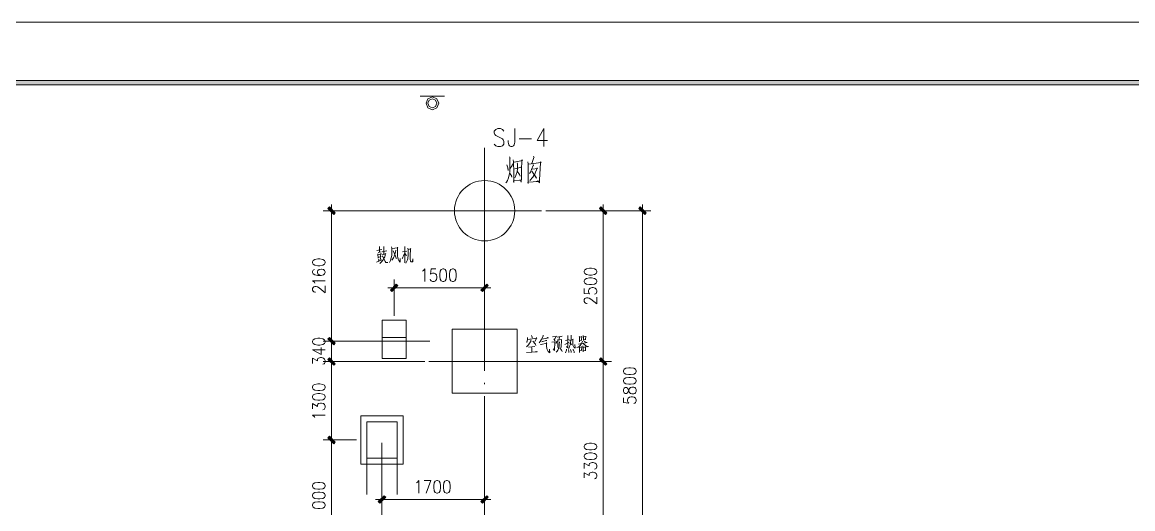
# Model space of a CAD drawing. Header units: millimetres. Extents: x 564 to 880, y 85 to 763.
# Drawn here: x 830.77 to 849.17, y 754.65 to 762.72 of the extents above; entities that cross this region are included whole.
import ezdxf

# ---------------------------------------------------------------- set-up
doc = ezdxf.new("R2010")
doc.units = ezdxf.units.MM

msp = doc.modelspace()

# ---------------------------------------------------------------- hatches: boundary and pattern name
h = msp.add_hatch(color=0)
h.dxf.hatch_style = 2
h.paths.add_polyline_path([(878.908, 761.753), (878.839, 761.682), (823.014, 761.682), (822.943, 761.753)])
h = msp.add_hatch(color=0)
h.dxf.hatch_style = 2
h.paths.add_polyline_path([(835.96, 759.557), (835.935, 759.532), (835.837, 759.63), (835.862, 759.655)])
h = msp.add_hatch(color=0)
h.dxf.hatch_style = 2
h.paths.add_polyline_path([(840.458, 759.557), (840.433, 759.532), (840.335, 759.63), (840.36, 759.655)])
h = msp.add_hatch(color=0)
h.dxf.hatch_style = 2
h.paths.add_polyline_path([(841.109, 759.557), (841.084, 759.532), (840.986, 759.63), (841.011, 759.655)])
h = msp.add_hatch(color=0)
h.dxf.hatch_style = 2
h.paths.add_polyline_path([(836.97, 758.377), (836.994, 758.352), (836.896, 758.254), (836.872, 758.279)])
h = msp.add_hatch(color=0)
h.dxf.hatch_style = 2
h.paths.add_polyline_path([(838.397, 758.254), (838.372, 758.279), (838.47, 758.377), (838.494, 758.352)])
h = msp.add_hatch(color=0)
h.dxf.hatch_style = 2
h.paths.add_polyline_path([(835.837, 757.471), (835.862, 757.495), (835.96, 757.397), (835.935, 757.373)])
h = msp.add_hatch(color=0)
h.dxf.hatch_style = 2
h.paths.add_polyline_path([(835.837, 757.471), (835.862, 757.495), (835.96, 757.397), (835.935, 757.373)])
h = msp.add_hatch(color=0)
h.dxf.hatch_style = 2
h.paths.add_polyline_path([(835.96, 757.057), (835.935, 757.032), (835.837, 757.13), (835.862, 757.155)])
h = msp.add_hatch(color=0)
h.dxf.hatch_style = 2
h.paths.add_polyline_path([(835.96, 757.057), (835.935, 757.032), (835.837, 757.13), (835.862, 757.155)])
h = msp.add_hatch(color=0)
h.dxf.hatch_style = 2
h.paths.add_polyline_path([(840.458, 757.057), (840.433, 757.032), (840.335, 757.13), (840.36, 757.155)])
h = msp.add_hatch(color=0)
h.dxf.hatch_style = 2
h.paths.add_polyline_path([(840.335, 757.13), (840.36, 757.155), (840.458, 757.057), (840.433, 757.032)])
h = msp.add_hatch(color=0)
h.dxf.hatch_style = 2
h.paths.add_polyline_path([(835.96, 755.757), (835.935, 755.732), (835.837, 755.83), (835.862, 755.855)])
h = msp.add_hatch(color=0)
h.dxf.hatch_style = 2
h.paths.add_polyline_path([(835.837, 755.83), (835.862, 755.855), (835.96, 755.757), (835.935, 755.732)])
h = msp.add_hatch(color=0)
h.dxf.hatch_style = 2
h.paths.add_polyline_path([(836.77, 754.87), (836.794, 754.845), (836.697, 754.747), (836.672, 754.772)])
h = msp.add_hatch(color=0)
h.dxf.hatch_style = 2
h.paths.add_polyline_path([(838.397, 754.747), (838.372, 754.772), (838.47, 754.87), (838.494, 754.845)])

# ---------------------------------------------------------------- linework, layer by layer
at = {"color": 0, "lineweight": 0}
for points in [[(820.479, 720.721), (879.873, 720.721), (879.873, 762.718), (820.479, 762.718)], [(878.908, 761.753), (878.839, 761.682), (823.014, 761.682), (822.943, 761.753)], [(837.462, 761.373), (837.493, 761.448), (837.568, 761.478), (837.642, 761.448), (837.672, 761.373), (837.642, 761.299), (837.568, 761.268), (837.493, 761.299)], [(837.462, 761.373), (837.493, 761.448), (837.568, 761.478), (837.642, 761.448), (837.672, 761.373), (837.642, 761.299), (837.568, 761.268), (837.493, 761.299)], [(837.492, 761.373), (837.514, 761.427), (837.568, 761.448), (837.621, 761.427), (837.642, 761.373), (837.621, 761.32), (837.568, 761.299), (837.514, 761.32)], [(837.492, 761.373), (837.514, 761.427), (837.568, 761.448), (837.621, 761.427), (837.642, 761.373), (837.621, 761.32), (837.568, 761.299), (837.514, 761.32)], [(835.96, 759.557), (835.935, 759.532), (835.837, 759.63), (835.862, 759.655)], [(840.458, 759.557), (840.433, 759.532), (840.335, 759.63), (840.36, 759.655)], [(841.109, 759.557), (841.084, 759.532), (840.986, 759.63), (841.011, 759.655)], [(835.583, 758.73), (835.593, 758.706), (835.623, 758.69), (835.673, 758.682), (835.703, 758.682), (835.753, 758.69), (835.783, 758.706), (835.793, 758.73), (835.793, 758.746), (835.783, 758.77), (835.753, 758.786), (835.703, 758.794), (835.673, 758.794), (835.623, 758.786), (835.593, 758.77), (835.583, 758.746)], [(837.739, 758.631), (837.715, 758.62), (837.699, 758.59), (837.691, 758.54), (837.691, 758.51), (837.699, 758.46), (837.715, 758.431), (837.739, 758.42), (837.755, 758.42), (837.779, 758.431), (837.795, 758.46), (837.803, 758.51), (837.803, 758.54), (837.795, 758.59), (837.779, 758.62), (837.755, 758.631)], [(837.899, 758.631), (837.875, 758.62), (837.859, 758.59), (837.851, 758.54), (837.851, 758.51), (837.859, 758.46), (837.875, 758.431), (837.899, 758.42), (837.915, 758.42), (837.939, 758.431), (837.955, 758.46), (837.963, 758.51), (837.963, 758.54), (837.955, 758.59), (837.939, 758.62), (837.915, 758.631)], [(840.082, 758.576), (840.092, 758.552), (840.122, 758.536), (840.172, 758.528), (840.202, 758.528), (840.252, 758.536), (840.282, 758.552), (840.292, 758.576), (840.292, 758.592), (840.282, 758.616), (840.252, 758.632), (840.202, 758.64), (840.172, 758.64), (840.122, 758.632), (840.092, 758.616), (840.082, 758.592)], [(840.082, 758.416), (840.092, 758.392), (840.122, 758.376), (840.172, 758.368), (840.202, 758.368), (840.252, 758.376), (840.282, 758.392), (840.292, 758.416), (840.292, 758.432), (840.282, 758.456), (840.252, 758.472), (840.202, 758.48), (840.172, 758.48), (840.122, 758.472), (840.092, 758.456), (840.082, 758.432)], [(836.97, 758.377), (836.994, 758.352), (836.896, 758.254), (836.872, 758.279)], [(838.397, 758.254), (838.372, 758.279), (838.47, 758.377), (838.494, 758.352)], [(835.583, 757.416), (835.593, 757.392), (835.623, 757.376), (835.673, 757.368), (835.703, 757.368), (835.753, 757.376), (835.783, 757.392), (835.793, 757.416), (835.793, 757.432), (835.783, 757.456), (835.753, 757.472), (835.703, 757.48), (835.673, 757.48), (835.623, 757.472), (835.593, 757.456), (835.583, 757.432)], [(835.837, 757.471), (835.862, 757.495), (835.96, 757.397), (835.935, 757.373)], [(835.837, 757.471), (835.862, 757.495), (835.96, 757.397), (835.935, 757.373)], [(835.96, 757.057), (835.935, 757.032), (835.837, 757.13), (835.862, 757.155)], [(835.96, 757.057), (835.935, 757.032), (835.837, 757.13), (835.862, 757.155)], [(840.458, 757.057), (840.433, 757.032), (840.335, 757.13), (840.36, 757.155)], [(840.335, 757.13), (840.36, 757.155), (840.458, 757.057), (840.433, 757.032)], [(840.732, 756.926), (840.742, 756.902), (840.772, 756.886), (840.822, 756.878), (840.852, 756.878), (840.902, 756.886), (840.932, 756.902), (840.942, 756.926), (840.942, 756.942), (840.932, 756.966), (840.902, 756.982), (840.852, 756.99), (840.822, 756.99), (840.772, 756.982), (840.742, 756.966), (840.732, 756.942)], [(840.732, 756.766), (840.742, 756.742), (840.772, 756.726), (840.822, 756.718), (840.852, 756.718), (840.902, 756.726), (840.932, 756.742), (840.942, 756.766), (840.942, 756.782), (840.932, 756.806), (840.902, 756.822), (840.852, 756.83), (840.822, 756.83), (840.772, 756.822), (840.742, 756.806), (840.732, 756.782)], [(835.583, 756.66), (835.593, 756.636), (835.623, 756.62), (835.673, 756.612), (835.703, 756.612), (835.753, 756.62), (835.783, 756.636), (835.793, 756.66), (835.793, 756.676), (835.783, 756.7), (835.753, 756.716), (835.703, 756.724), (835.673, 756.724), (835.623, 756.716), (835.593, 756.7), (835.583, 756.676)], [(840.732, 756.598), (840.742, 756.574), (840.762, 756.566), (840.782, 756.566), (840.802, 756.574), (840.812, 756.59), (840.822, 756.622), (840.832, 756.646), (840.852, 756.662), (840.872, 756.67), (840.902, 756.67), (840.922, 756.662), (840.932, 756.654), (840.942, 756.63), (840.942, 756.598), (840.932, 756.574), (840.922, 756.566), (840.902, 756.558), (840.872, 756.558), (840.852, 756.566), (840.832, 756.582), (840.822, 756.606), (840.812, 756.638), (840.802, 756.654), (840.782, 756.662), (840.762, 756.662), (840.742, 756.654), (840.732, 756.63)], [(835.583, 756.5), (835.593, 756.476), (835.623, 756.46), (835.673, 756.452), (835.703, 756.452), (835.753, 756.46), (835.783, 756.476), (835.793, 756.5), (835.793, 756.516), (835.783, 756.54), (835.753, 756.556), (835.703, 756.564), (835.673, 756.564), (835.623, 756.556), (835.593, 756.54), (835.583, 756.516)], [(835.96, 755.757), (835.935, 755.732), (835.837, 755.83), (835.862, 755.855)], [(835.837, 755.83), (835.862, 755.855), (835.96, 755.757), (835.935, 755.732)], [(840.082, 755.676), (840.092, 755.652), (840.122, 755.636), (840.172, 755.628), (840.202, 755.628), (840.252, 755.636), (840.282, 755.652), (840.292, 755.676), (840.292, 755.692), (840.282, 755.716), (840.252, 755.732), (840.202, 755.74), (840.172, 755.74), (840.122, 755.732), (840.092, 755.716), (840.082, 755.692)], [(840.082, 755.516), (840.092, 755.492), (840.122, 755.476), (840.172, 755.468), (840.202, 755.468), (840.252, 755.476), (840.282, 755.492), (840.292, 755.516), (840.292, 755.532), (840.282, 755.556), (840.252, 755.572), (840.202, 755.58), (840.172, 755.58), (840.122, 755.572), (840.092, 755.556), (840.082, 755.532)], [(835.583, 755.026), (835.593, 755.002), (835.623, 754.986), (835.673, 754.978), (835.703, 754.978), (835.753, 754.986), (835.783, 755.002), (835.793, 755.026), (835.793, 755.042), (835.783, 755.066), (835.753, 755.082), (835.703, 755.09), (835.673, 755.09), (835.623, 755.082), (835.593, 755.066), (835.583, 755.042)], [(837.639, 755.124), (837.615, 755.114), (837.599, 755.084), (837.591, 755.034), (837.591, 755.004), (837.599, 754.954), (837.615, 754.924), (837.639, 754.914), (837.655, 754.914), (837.679, 754.924), (837.695, 754.954), (837.703, 755.004), (837.703, 755.034), (837.695, 755.084), (837.679, 755.114), (837.655, 755.124)], [(837.799, 755.124), (837.775, 755.114), (837.759, 755.084), (837.751, 755.034), (837.751, 755.004), (837.759, 754.954), (837.775, 754.924), (837.799, 754.914), (837.815, 754.914), (837.839, 754.924), (837.855, 754.954), (837.863, 755.004), (837.863, 755.034), (837.855, 755.084), (837.839, 755.114), (837.815, 755.124)], [(835.583, 754.866), (835.593, 754.842), (835.623, 754.826), (835.673, 754.818), (835.703, 754.818), (835.753, 754.826), (835.783, 754.842), (835.793, 754.866), (835.793, 754.882), (835.783, 754.906), (835.753, 754.922), (835.703, 754.93), (835.673, 754.93), (835.623, 754.922), (835.593, 754.906), (835.583, 754.882)], [(835.583, 754.706), (835.593, 754.682), (835.623, 754.666), (835.673, 754.658), (835.703, 754.658), (835.753, 754.666), (835.783, 754.682), (835.793, 754.706), (835.793, 754.722), (835.783, 754.746), (835.753, 754.762), (835.703, 754.77), (835.673, 754.77), (835.623, 754.762), (835.593, 754.746), (835.583, 754.722)], [(836.77, 754.87), (836.794, 754.845), (836.697, 754.747), (836.672, 754.772)], [(838.397, 754.747), (838.372, 754.772), (838.47, 754.87), (838.494, 754.845)]]:
    msp.add_lwpolyline(points, close=True, dxfattribs=at)
for points in [[(837.368, 761.494), (837.763, 761.494)], [(837.368, 761.494), (837.767, 761.494)], [(838.753, 760.913), (838.73, 760.941), (838.696, 760.955), (838.65, 760.955), (838.616, 760.941), (838.593, 760.913), (838.593, 760.884), (838.604, 760.856), (838.616, 760.841), (838.638, 760.827), (838.707, 760.798), (838.73, 760.784), (838.741, 760.77), (838.753, 760.741), (838.753, 760.699), (838.73, 760.67), (838.696, 760.656), (838.65, 760.656), (838.616, 760.67), (838.593, 760.699)], [(838.935, 760.955), (838.935, 760.727), (838.924, 760.684), (838.913, 760.67), (838.89, 760.656), (838.867, 760.656), (838.844, 760.67), (838.833, 760.684), (838.821, 760.727), (838.821, 760.756)], [(839.416, 760.955), (839.301, 760.756), (839.473, 760.756)], [(839.416, 760.955), (839.416, 760.656)], [(839.004, 760.784), (839.21, 760.784)], [(838.433, 758.509), (838.433, 760.633)], [(838.846, 760.489), (838.854, 760.466), (838.851, 760.47), (838.851, 760.288), (838.848, 760.235), (838.841, 760.186), (838.827, 760.137), (838.812, 760.095), (838.796, 760.065), (838.785, 760.054)], [(839.245, 760.5), (839.256, 760.477), (839.248, 760.477), (839.214, 760.375)], [(838.801, 760.352), (838.817, 760.303), (838.822, 760.281), (838.822, 760.262), (838.819, 760.292)], [(838.894, 760.368), (838.888, 760.345), (838.848, 760.288)], [(838.907, 760.436), (838.912, 760.405), (838.918, 760.228), (838.915, 760.061), (838.912, 760.088), (839.028, 760.099), (839.018, 760.103)], [(838.915, 760.398), (838.92, 760.398), (839.06, 760.424), (839.047, 760.436), (839.045, 760.258), (839.042, 760.144), (839.042, 760.133), (839.039, 760.069), (839.028, 760.103)], [(838.973, 760.386), (838.978, 760.371), (838.978, 760.33), (838.975, 760.288), (838.97, 760.239), (838.957, 760.194), (838.946, 760.163), (838.933, 760.137)], [(839.026, 760.315), (839.021, 760.311), (838.933, 760.288)], [(839.148, 760.402), (839.153, 760.371), (839.155, 760.042), (839.15, 760.065), (839.328, 760.076), (839.314, 760.088), (839.288, 760.076)], [(839.158, 760.364), (839.37, 760.39), (839.359, 760.405), (839.357, 760.386), (839.343, 760.107), (839.341, 760.057), (839.328, 760.076)], [(839.237, 760.36), (839.243, 760.341), (839.237, 760.341), (839.211, 760.277), (839.195, 760.235), (839.179, 760.209)], [(839.227, 760.281), (839.311, 760.292), (839.304, 760.303), (839.29, 760.273), (839.277, 760.235), (839.264, 760.201), (839.248, 760.175), (839.232, 760.152), (839.216, 760.133), (839.201, 760.11), (839.184, 760.095)], [(838.843, 760.216), (838.88, 760.175), (838.886, 760.148), (838.872, 760.182)], [(838.97, 760.247), (839.01, 760.194), (839.021, 760.167), (839.01, 760.19)], [(839.216, 760.247), (839.29, 760.133), (839.282, 760.156), (839.267, 760.175)], [(838.031, 759.594), (835.758, 759.594)], [(835.898, 759.488), (835.898, 759.699)], [(835.898, 757.434), (835.898, 759.593)], [(839.377, 759.594), (837.49, 759.594)], [(839.447, 759.594), (841.187, 759.594)], [(840.977, 759.594), (840.257, 759.594)], [(840.397, 759.488), (840.397, 759.699)], [(840.397, 757.095), (840.397, 759.593)], [(841.047, 759.488), (841.047, 759.699)], [(841.047, 753.795), (841.047, 759.593)], [(836.691, 759.002), (836.694, 758.995), (836.694, 758.988), (836.694, 758.907)], [(836.765, 758.999), (836.765, 758.872)], [(836.891, 758.995), (836.896, 758.971), (836.896, 758.943), (836.894, 758.896), (836.894, 758.858), (836.891, 758.827), (836.882, 758.797), (836.874, 758.77), (836.865, 758.749), (836.855, 758.733)], [(837.112, 759.002), (837.114, 758.988), (837.112, 758.728), (837.109, 758.745), (837.112, 758.766)], [(836.65, 758.934), (836.732, 758.952)], [(836.666, 758.877), (836.671, 758.808), (836.669, 758.82), (836.717, 758.832), (836.711, 758.829), (836.714, 758.884), (836.717, 758.877), (836.669, 758.863)], [(836.721, 758.912), (836.668, 758.9)], [(836.735, 758.863), (836.797, 758.879), (836.792, 758.884), (836.785, 758.853), (836.778, 758.829), (836.77, 758.81), (836.762, 758.794), (836.747, 758.773), (836.73, 758.751), (836.714, 758.735), (836.696, 758.721)], [(836.704, 758.825), (836.706, 758.813), (836.702, 758.768)], [(836.734, 758.91), (836.813, 758.931)], [(836.737, 758.841), (836.742, 758.839), (836.795, 758.735), (836.83, 758.735), (836.798, 758.737), (836.788, 758.751)], [(836.897, 758.969), (836.995, 758.981), (836.992, 758.988), (836.99, 758.959), (836.988, 758.922), (836.988, 758.915), (836.988, 758.884), (836.988, 758.879), (836.99, 758.846), (836.99, 758.839), (836.993, 758.82), (837, 758.789), (837.012, 758.768), (837.026, 758.749), (837.035, 758.74), (837.035, 758.804), (837.033, 758.745)], [(836.962, 758.94), (836.955, 758.905), (836.945, 758.875), (836.934, 758.841), (836.932, 758.837), (836.922, 758.815), (836.912, 758.794), (836.902, 758.78), (836.901, 758.78), (836.897, 758.773)], [(836.916, 758.929), (836.935, 758.888), (836.955, 758.846), (836.965, 758.82), (836.97, 758.806), (836.972, 758.799)], [(837.112, 758.898), (837.102, 758.872), (837.091, 758.844), (837.081, 758.822), (837.073, 758.808), (837.066, 758.797)], [(837.074, 758.912), (837.147, 758.922)], [(837.112, 758.886), (837.135, 758.858), (837.139, 758.848)], [(837.162, 758.974), (837.167, 758.945), (837.167, 758.903), (837.165, 758.872), (837.164, 758.844), (837.162, 758.82), (837.159, 758.797), (837.154, 758.778), (837.147, 758.759), (837.14, 758.745), (837.134, 758.733), (837.127, 758.723)], [(837.167, 758.952), (837.212, 758.962), (837.205, 758.969), (837.202, 758.841), (837.202, 758.813), (837.202, 758.782), (837.203, 758.768), (837.205, 758.759), (837.208, 758.754), (837.212, 758.749), (837.222, 758.747), (837.238, 758.747), (837.245, 758.749), (837.243, 758.794), (837.241, 758.749), (837.236, 758.747)], [(835.613, 758.618), (835.593, 758.61), (835.583, 758.586), (835.583, 758.57), (835.593, 758.546), (835.623, 758.53), (835.673, 758.522), (835.723, 758.522), (835.763, 758.53), (835.783, 758.546), (835.793, 758.57), (835.793, 758.578), (835.783, 758.602), (835.763, 758.618), (835.733, 758.626), (835.723, 758.626), (835.693, 758.618), (835.673, 758.602), (835.663, 758.578), (835.663, 758.57), (835.673, 758.546), (835.693, 758.53), (835.723, 758.522)], [(836.641, 758.74), (836.73, 758.78)], [(836.676, 758.792), (836.679, 758.778), (836.677, 758.756)], [(837.403, 758.59), (837.419, 758.6), (837.443, 758.631), (837.443, 758.42)], [(837.627, 758.631), (837.547, 758.631), (837.539, 758.54), (837.547, 758.55), (837.571, 758.56), (837.595, 758.56), (837.619, 758.55), (837.635, 758.53), (837.643, 758.5), (837.643, 758.48), (837.635, 758.451), (837.619, 758.431), (837.595, 758.42), (837.571, 758.42), (837.547, 758.431), (837.539, 758.441), (837.531, 758.46)], [(836.933, 757.85), (836.933, 758.456)], [(838.433, 756.94), (838.433, 758.533)], [(838.433, 757.946), (838.433, 758.456)], [(835.623, 758.394), (835.613, 758.41), (835.583, 758.434), (835.793, 758.434)], [(835.633, 758.242), (835.623, 758.242), (835.603, 758.25), (835.593, 758.258), (835.583, 758.274), (835.583, 758.306), (835.593, 758.322), (835.603, 758.33), (835.623, 758.338), (835.643, 758.338), (835.663, 758.33), (835.693, 758.314), (835.793, 758.234), (835.793, 758.346)], [(837.038, 758.315), (836.828, 758.315)], [(836.934, 758.315), (838.432, 758.315)], [(838.328, 758.315), (838.538, 758.315)], [(840.082, 758.304), (840.082, 758.224), (840.172, 758.216), (840.162, 758.224), (840.152, 758.248), (840.152, 758.272), (840.162, 758.296), (840.182, 758.312), (840.212, 758.32), (840.232, 758.32), (840.262, 758.312), (840.282, 758.296), (840.292, 758.272), (840.292, 758.248), (840.282, 758.224), (840.272, 758.216), (840.252, 758.208)], [(840.132, 758.056), (840.122, 758.056), (840.102, 758.064), (840.092, 758.072), (840.082, 758.088), (840.082, 758.12), (840.092, 758.136), (840.102, 758.144), (840.122, 758.152), (840.142, 758.152), (840.162, 758.144), (840.192, 758.128), (840.292, 758.048), (840.292, 758.16)], [(836.735, 757.494), (836.735, 757.78)], [(836.735, 757.78), (837.131, 757.78)], [(837.131, 757.494), (837.131, 757.78)], [(835.898, 757.539), (835.898, 757.329)], [(835.898, 757.539), (835.898, 757.329)], [(837.893, 757.629), (837.893, 756.57)], [(838.973, 757.629), (837.893, 757.629)], [(838.973, 756.564), (838.973, 757.624)], [(839.209, 757.523), (839.221, 757.499), (839.223, 757.487), (839.218, 757.506)], [(839.403, 757.53), (839.403, 757.518), (839.391, 757.492), (839.37, 757.454), (839.355, 757.428), (839.335, 757.404)], [(839.809, 757.527), (839.809, 757.379), (839.809, 757.348), (839.808, 757.324), (839.808, 757.32), (839.787, 757.345)], [(839.864, 757.53), (839.866, 757.52), (839.864, 757.473), (839.861, 757.442), (839.857, 757.407), (839.853, 757.381), (839.846, 757.36), (839.84, 757.339), (839.833, 757.324), (839.825, 757.31)], [(840.066, 757.523), (840.069, 757.504), (840.071, 757.468), (840.071, 757.44), (840.071, 757.454), (840.11, 757.459), (840.104, 757.459), (840.109, 757.513), (840.109, 757.508), (840.069, 757.501)], [(836.083, 757.434), (835.758, 757.434)], [(836.46, 757.434), (835.758, 757.434)], [(835.898, 757.094), (835.898, 757.434)], [(836.343, 757.434), (837.524, 757.434)], [(836.735, 757.494), (836.735, 757.142)], [(837.131, 757.494), (836.735, 757.494)], [(837.131, 757.142), (837.131, 757.494)], [(839.199, 757.452), (839.196, 757.428), (839.178, 757.398), (839.158, 757.371), (839.141, 757.353), (839.129, 757.336)], [(839.143, 757.49), (839.143, 757.473), (839.141, 757.457), (839.138, 757.433), (839.133, 757.412), (839.13, 757.407), (839.133, 757.419), (839.137, 757.435), (839.141, 757.459)], [(839.143, 757.461), (839.3, 757.482), (839.294, 757.49), (839.29, 757.476), (839.267, 757.426)], [(839.158, 757.331), (839.266, 757.345)], [(839.209, 757.336), (839.213, 757.32), (839.213, 757.251)], [(839.231, 757.433), (839.274, 757.383), (839.282, 757.362)], [(839.358, 757.379), (839.362, 757.374), (839.367, 757.376), (839.462, 757.4), (839.457, 757.407), (839.457, 757.395), (839.457, 757.36), (839.459, 757.339), (839.461, 757.322), (839.464, 757.308), (839.467, 757.293), (839.472, 757.282), (839.481, 757.27), (839.487, 757.258), (839.497, 757.249), (839.507, 757.244), (839.514, 757.237), (839.51, 757.298), (839.51, 757.244)], [(839.38, 757.466), (839.489, 757.487), (839.479, 757.49), (839.462, 757.48)], [(839.383, 757.426), (839.386, 757.423), (839.388, 757.426), (839.461, 757.44), (839.454, 757.442), (839.447, 757.438)], [(839.548, 757.414), (839.623, 757.423)], [(839.558, 757.501), (839.623, 757.511), (839.619, 757.516), (839.591, 757.452)], [(839.595, 757.421), (839.593, 757.277), (839.57, 757.305), (839.593, 757.284)], [(839.58, 757.468), (839.595, 757.442), (839.596, 757.43)], [(839.63, 757.433), (839.616, 757.395)], [(839.671, 757.421), (839.669, 757.376), (839.667, 757.348), (839.664, 757.327), (839.659, 757.308), (839.652, 757.293), (839.643, 757.28), (839.633, 757.268), (839.623, 757.256), (839.616, 757.251)], [(839.636, 757.499), (839.72, 757.513), (839.715, 757.516), (839.707, 757.511)], [(839.643, 757.459), (839.644, 757.442), (839.644, 757.324), (839.643, 757.336), (839.644, 757.343)], [(839.644, 757.447), (839.648, 757.447), (839.709, 757.457), (839.704, 757.461), (839.702, 757.329), (839.699, 757.339), (839.702, 757.353)], [(839.667, 757.504), (839.671, 757.49), (839.664, 757.449)], [(839.76, 757.379), (839.835, 757.414)], [(839.773, 757.442), (839.835, 757.457)], [(839.841, 757.44), (839.901, 757.461), (839.896, 757.464), (839.894, 757.452), (839.894, 757.433), (839.892, 757.416), (839.892, 757.395), (839.894, 757.379), (839.896, 757.364), (839.899, 757.353), (839.904, 757.341), (839.91, 757.334), (839.919, 757.324), (839.925, 757.32), (839.93, 757.317), (839.927, 757.374)], [(839.843, 757.4), (839.864, 757.383), (839.874, 757.369)], [(840.053, 757.433), (840.043, 757.402), (840.033, 757.381), (840.018, 757.362), (840.001, 757.345), (839.982, 757.331), (839.963, 757.324)], [(839.99, 757.383), (840.132, 757.409), (840.125, 757.412), (840.112, 757.407)], [(840, 757.516), (840.003, 757.501), (840.005, 757.482), (840.006, 757.423), (840.006, 757.442), (840.045, 757.449), (840.038, 757.449), (840.041, 757.513), (840.041, 757.504), (840.003, 757.497)], [(840, 757.341), (840.003, 757.327), (840.006, 757.289), (840.006, 757.282), (840.006, 757.246), (840.006, 757.272), (840.045, 757.28), (840.038, 757.277), (840.043, 757.345), (840.045, 757.339), (840.003, 757.329)], [(840.062, 757.353), (840.066, 757.331), (840.067, 757.253), (840.067, 757.27), (840.109, 757.275), (840.102, 757.275), (840.106, 757.336), (840.109, 757.336), (840.064, 757.329)], [(840.067, 757.395), (840.129, 757.336), (840.152, 757.343), (840.129, 757.341), (840.112, 757.35)], [(840.082, 757.43), (840.097, 757.423), (840.102, 757.419)], [(835.583, 757.288), (835.723, 757.208), (835.723, 757.328)], [(835.583, 757.288), (835.793, 757.288)], [(835.583, 757.064), (835.583, 757.152), (835.663, 757.104), (835.663, 757.128), (835.673, 757.144), (835.683, 757.152), (835.713, 757.16), (835.733, 757.16), (835.763, 757.152), (835.783, 757.136), (835.793, 757.112), (835.793, 757.088), (835.783, 757.064), (835.773, 757.056), (835.753, 757.048)], [(835.898, 756.989), (835.898, 757.199)], [(835.898, 756.989), (835.898, 757.199)], [(839.125, 757.242), (839.305, 757.256), (839.297, 757.258), (839.269, 757.253)], [(839.677, 757.322), (839.707, 757.284), (839.714, 757.272), (839.717, 757.263), (839.705, 757.286)], [(839.787, 757.298), (839.787, 757.284), (839.785, 757.265), (839.78, 757.253), (839.773, 757.237)], [(839.821, 757.296), (839.826, 757.263), (839.826, 757.249), (839.826, 757.242)], [(839.857, 757.291), (839.861, 757.277), (839.864, 757.263), (839.866, 757.253), (839.866, 757.242)], [(839.894, 757.296), (839.904, 757.282), (839.909, 757.27), (839.914, 757.258), (839.917, 757.244), (839.917, 757.239)], [(840.397, 756.989), (840.397, 757.199)], [(840.397, 757.199), (840.397, 756.989)], [(837.441, 757.094), (835.758, 757.094)], [(836.083, 757.094), (835.758, 757.094)], [(835.898, 755.795), (835.898, 757.093)], [(836.735, 757.142), (837.131, 757.142)], [(837.511, 757.094), (839.89, 757.094)], [(839.043, 757.094), (840.537, 757.094)], [(839.891, 757.094), (840.537, 757.094)], [(840.397, 757.093), (840.397, 753.795)], [(838.433, 756.72), (838.433, 756.74)], [(837.893, 756.57), (838.973, 756.57)], [(838.433, 754.518), (838.433, 756.52)], [(840.732, 756.494), (840.732, 756.414), (840.822, 756.406), (840.812, 756.414), (840.802, 756.438), (840.802, 756.462), (840.812, 756.486), (840.832, 756.502), (840.862, 756.51), (840.882, 756.51), (840.912, 756.502), (840.932, 756.486), (840.942, 756.462), (840.942, 756.438), (840.932, 756.414), (840.922, 756.406), (840.902, 756.398)], [(835.583, 756.308), (835.583, 756.396), (835.663, 756.348), (835.663, 756.372), (835.673, 756.388), (835.683, 756.396), (835.713, 756.404), (835.733, 756.404), (835.763, 756.396), (835.783, 756.38), (835.793, 756.356), (835.793, 756.332), (835.783, 756.308), (835.773, 756.3), (835.753, 756.292)], [(835.623, 756.164), (835.613, 756.18), (835.583, 756.204), (835.793, 756.204)], [(836.383, 755.394), (836.383, 756.194)], [(836.383, 756.194), (837.083, 756.194)], [(836.483, 755.494), (836.483, 756.094)], [(836.483, 756.094), (836.983, 756.094)], [(836.983, 755.494), (836.983, 756.094)], [(837.083, 755.394), (837.083, 756.194)], [(835.898, 755.689), (835.898, 755.899)], [(835.898, 755.899), (835.898, 755.689)], [(836.313, 755.794), (835.758, 755.794)], [(836.313, 755.794), (835.758, 755.794)], [(835.898, 753.795), (835.898, 755.793)], [(836.733, 755.268), (836.733, 755.749)], [(836.733, 755.715), (836.733, 754.669)], [(838.433, 755.679), (838.433, 754.669)], [(836.483, 755.494), (836.483, 754.89)], [(836.483, 755.494), (836.983, 755.494)], [(836.983, 755.494), (836.983, 754.89)], [(837.083, 755.394), (836.383, 755.394)], [(840.082, 755.324), (840.082, 755.412), (840.162, 755.364), (840.162, 755.388), (840.172, 755.404), (840.182, 755.412), (840.212, 755.42), (840.232, 755.42), (840.262, 755.412), (840.282, 755.396), (840.292, 755.372), (840.292, 755.348), (840.282, 755.324), (840.272, 755.316), (840.252, 755.308)], [(836.733, 755.018), (836.733, 755.143)], [(840.082, 755.164), (840.082, 755.252), (840.162, 755.204), (840.162, 755.228), (840.172, 755.244), (840.182, 755.252), (840.212, 755.26), (840.232, 755.26), (840.262, 755.252), (840.282, 755.236), (840.292, 755.212), (840.292, 755.188), (840.282, 755.164), (840.272, 755.156), (840.252, 755.148)], [(837.303, 755.084), (837.319, 755.094), (837.343, 755.124), (837.343, 754.914)], [(837.431, 755.124), (837.543, 755.124), (837.463, 754.914)], [(836.838, 754.809), (836.628, 754.809)], [(836.733, 754.142), (836.733, 754.893)], [(836.734, 754.809), (838.432, 754.809)], [(838.328, 754.809), (838.538, 754.809)]]:
    msp.add_lwpolyline(points, dxfattribs=at)
msp.add_circle((838.433, 759.593), 0.5, dxfattribs=at)

doc.saveas('drawing.dxf')
